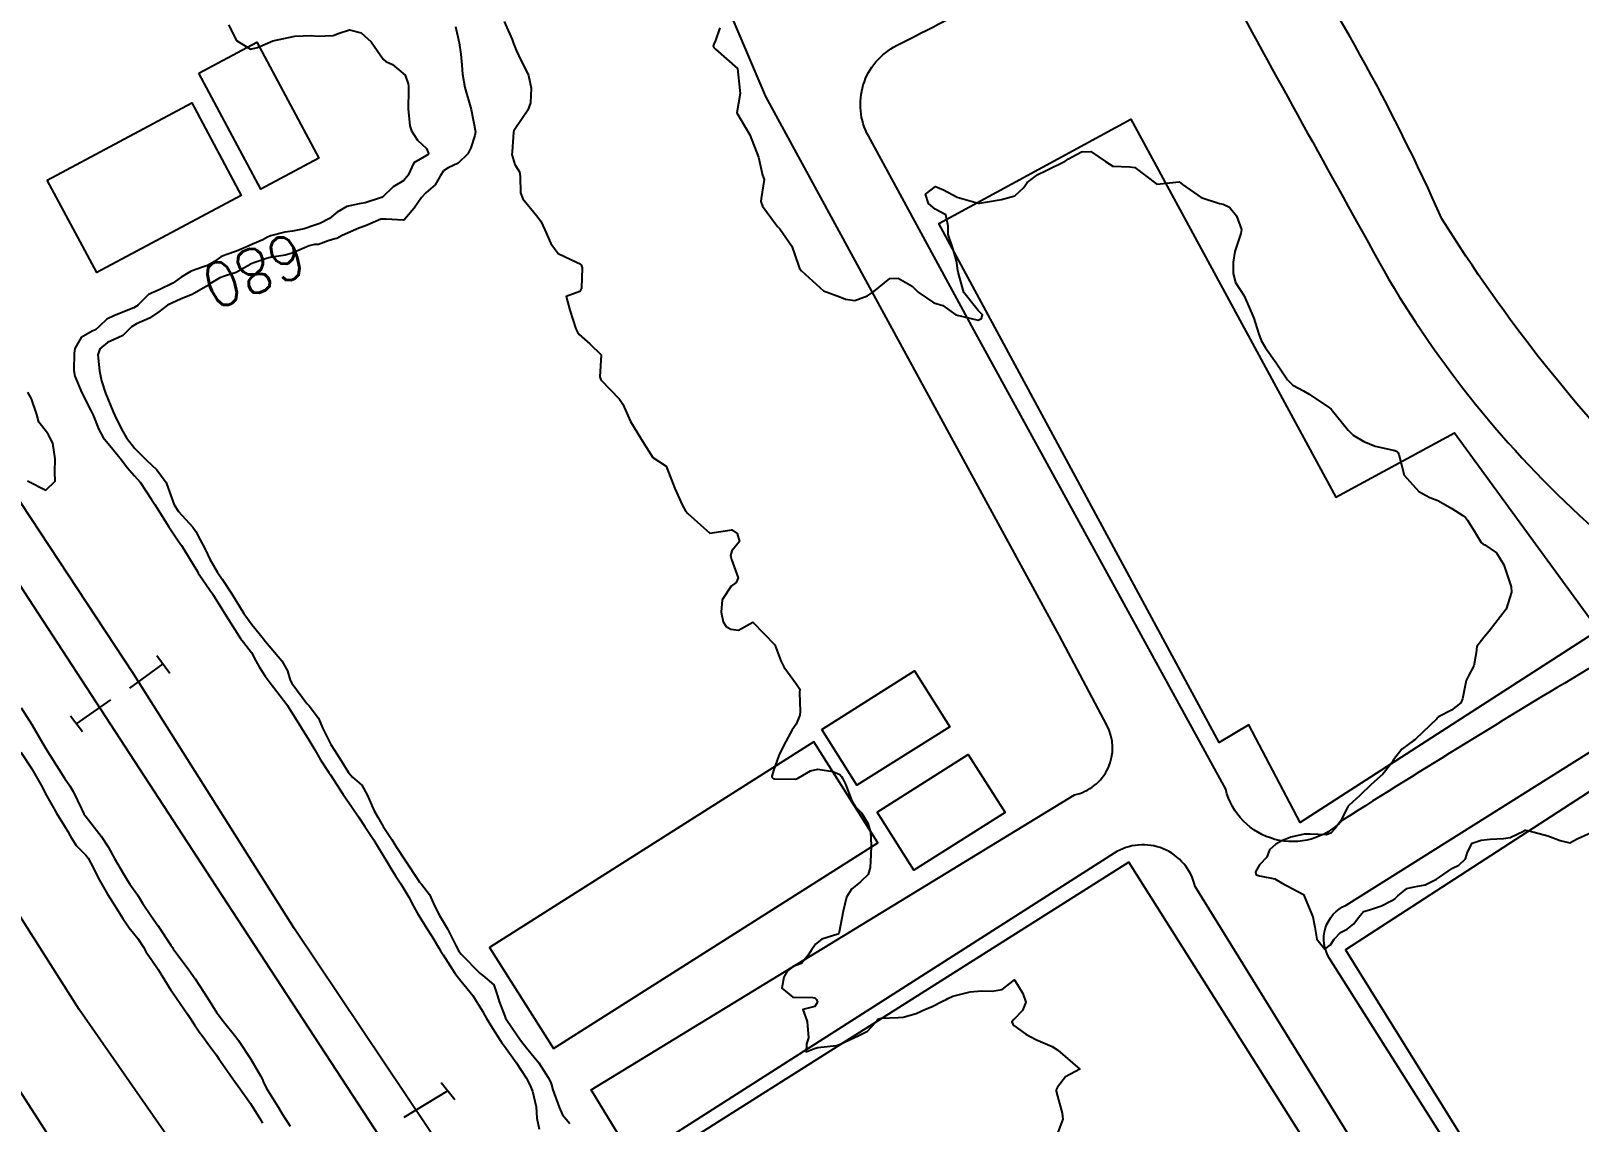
# Model space of a CAD drawing. Header units: metres. Extents: x 292545 to 299085, y 7450245 to 7463078.
# Drawn here: x 296655.1 to 296795, y 7454293.8 to 7454392.4 of the extents above; entities that cross this region are included whole.
import ezdxf
from ezdxf.enums import TextEntityAlignment as Align

# ---------------------------------------------------------------- set-up
doc = ezdxf.new("R2010")
doc.units = ezdxf.units.M
for name, color, linetype in [('Cotas', 45, 'Continuous'), ('Curvas de Nivel 1m', 11, 'Continuous'), ('Curvas de Nivel 5m', 15, 'Continuous'), ('Edificações', 30, 'Continuous'), ('Linha Férrea', 20, 'Continuous'), ('Pórtico', 62, 'Continuous'), ('Vias Primárias', 230, 'Continuous')]:
    doc.layers.add(name, color=color, linetype=linetype)
doc.styles.add('Style-STANDARD', font='STANDARD.shx')

msp = doc.modelspace()

# ---------------------------------------------------------------- linework, layer by layer
at = {"layer": 'Curvas de Nivel 1m', "flags": 128}
for points, elevation in [([(296672.99, 7454392.94), (296673.71, 7454391.52), (296674.96, 7454390.74), (296675.59, 7454390.87), (296676.97, 7454391.49), (296678.98, 7454391.91), (296680.47, 7454391.96), (296680.98, 7454391.91), (296682.43, 7454391.97), (296682.97, 7454392.16), (296683.91, 7454392.47), (296684.97, 7454392.19), (296685.87, 7454391.38), (296686.95, 7454389.82), (296687.19, 7454389.61), (296687.78, 7454389.36), (296688.93, 7454388.38), (296689.19, 7454387.61), (296689.23, 7454387.35), (296689.22, 7454387.04), (296689.2, 7454385.35), (296689.35, 7454383.81), (296689.49, 7454383.34), (296690.05, 7454382.52), (296690.86, 7454381.76), (296691.03, 7454381.32), (296690.97, 7454381.2), (296690.85, 7454381.12), (296689.71, 7454380.47), (296689.21, 7454379.34), (296688.82, 7454378.86), (296687.86, 7454378.31), (296686.89, 7454377.37), (296686.84, 7454377.34), (296686.8, 7454377.32), (296685.32, 7454376.86), (296684.79, 7454376.76), (296683.67, 7454376.53), (296682.78, 7454376), (296682.47, 7454375.73), (296682.11, 7454375.43), (296681.22, 7454374.99), (296680.77, 7454374.83), (296679.81, 7454374.5), (296678.76, 7454374.29), (296678.05, 7454374.19), (296676.76, 7454373.86), (296676.5, 7454373.74), (296676.08, 7454373.5), (296675.15, 7454373.11), (296674.75, 7454372.95), (296673.7, 7454372.48), (296672.74, 7454372.16), (296672.29, 7454371.99), (296671.7, 7454371.55), (296671.08, 7454371.2), (296670.73, 7454371.08), (296669.61, 7454370.68), (296668.71, 7454370.15), (296668.38, 7454369.91), (296667.94, 7454369.59), (296666.7, 7454369.01), (296665.74, 7454368.57), (296664.83, 7454367.63), (296664.76, 7454367.55), (296664.68, 7454367.51), (296664.43, 7454367.38), (296662.67, 7454366.67), (296661.98, 7454366.35), (296661.29, 7454365.67), (296660.95, 7454365.39), (296660.66, 7454365.25), (296659.66, 7454364.68), (296659.1, 7454363.7), (296659.05, 7454363.28), (296659.02, 7454361.7), (296659.11, 7454361.19), (296659.72, 7454359.69), (296660.57, 7454358.03), (296660.75, 7454357.68), (296661.26, 7454356.39), (296661.65, 7454355.67), (296662.53, 7454354.61), (296663.32, 7454353.65), (296663.83, 7454352.96), (296664.5, 7454352.19), (296665, 7454351.62), (296666.02, 7454350.07), (296666.32, 7454349.61), (296666.47, 7454349.38), (296667.59, 7454347.6), (296668.43, 7454346.34), (296668.74, 7454345.9), (296668.95, 7454345.58), (296669.79, 7454344.18), (296670.17, 7454343.56), (296670.25, 7454343.42), (296670.39, 7454343.21), (296671.52, 7454341.55), (296672.36, 7454340.19), (296672.76, 7454339.54), (296673.55, 7454338.31), (296674.07, 7454337.52), (296674.32, 7454337.18), (296675.04, 7454336.24), (296675.46, 7454335.5), (296675.74, 7454334.94), (296676.29, 7454334.12), (296676.75, 7454333.49), (296678.25, 7454331.54), (296678.3, 7454331.47), (296678.4, 7454331.32), (296679.55, 7454329.46), (296680.22, 7454328.37), (296680.76, 7454327.44), (296681.3, 7454326.54), (296682.03, 7454325.42), (296682.09, 7454325.33), (296682.18, 7454325.19), (296683.34, 7454323.41), (296684.15, 7454322.24), (296684.73, 7454321.39), (296685.29, 7454320.54), (296686.06, 7454319.37), (296686.11, 7454319.3), (296687.27, 7454317.36), (296687.57, 7454316.85), (296688.07, 7454316.08), (296688.55, 7454315.35), (296689.25, 7454314.14), (296689.69, 7454313.33), (296690.03, 7454312.72), (296690.88, 7454311.32), (296691.33, 7454310.63), (296692, 7454309.52), (296692.13, 7454309.3), (296692.35, 7454308.93), (296693.41, 7454307.29), (296693.96, 7454306.59), (296695.03, 7454305.27), (296695.93, 7454303.86), (296696.14, 7454303.47), (296696.25, 7454303.26), (296696.83, 7454302.33), (296697.5, 7454301.24), (296697.65, 7454301), (296697.89, 7454300.68), (296698.96, 7454299.22), (296699.86, 7454297.84), (296700.2, 7454297.21), (296700.43, 7454296.62), (296700.77, 7454295.2), (296700.81, 7454294.2), (296701.03, 7454293.2)], 681), ([(296697.86, 7454393.24), (296698.6, 7454391.6), (296698.73, 7454391.23), (296698.96, 7454390.65), (296699.41, 7454389.68), (296699.66, 7454389.22), (296700.08, 7454388.36), (296700.31, 7454387.21), (296700.24, 7454385.87), (296700.01, 7454385.21), (296698.88, 7454383.55), (296698.74, 7454383.36), (296698.72, 7454383.23), (296698.6, 7454381.47), (296698.58, 7454381.23), (296698.83, 7454380.32), (296699.25, 7454379.64), (296699.31, 7454379.22), (296699.35, 7454377.77), (296699.56, 7454377.22), (296700.78, 7454375.71), (296701.19, 7454375.2), (296701.56, 7454374.4), (296702.09, 7454373.19), (296702.74, 7454372.28), (296704.41, 7454371.49), (296704.73, 7454371.34), (296704.82, 7454371.25), (296704.86, 7454371.16), (296704.92, 7454370.97), (296704.86, 7454369.16), (296704.7, 7454368.83), (296703.47, 7454368.4), (296703.79, 7454367.17), (296704.36, 7454365.46), (296704.51, 7454365.16), (296704.65, 7454364.97), (296705.61, 7454364.11), (296706.63, 7454363.13), (296706.5, 7454361.13), (296706.61, 7454360.87), (296708.28, 7454359.11), (296708.58, 7454358.66), (296709.29, 7454357.1), (296710.53, 7454355.09), (296711.31, 7454353.86), (296712.51, 7454353.06), (296713.3, 7454351.05), (296713.98, 7454349.53), (296714.24, 7454349.04), (296714.46, 7454348.79), (296716.44, 7454347.02), (296718.45, 7454347.32), (296718.93, 7454346.99), (296719.14, 7454346.28), (296718.43, 7454345.41), (296718.32, 7454344.99), (296718.42, 7454344.63), (296719.02, 7454342.98), (296718.83, 7454342.55), (296718.39, 7454342.22), (296717.56, 7454341), (296717.46, 7454339.9), (296717.66, 7454339), (296717.93, 7454338.59), (296718.34, 7454338.35), (296719.05, 7454338.27), (296720.34, 7454338.97), (296722.32, 7454336.95), (296722.85, 7454335.49), (296723.13, 7454334.94), (296724.28, 7454333.38), (296724.57, 7454332.92), (296724.56, 7454332.62), (296724.6, 7454330.92), (296724.59, 7454330.57), (296724.24, 7454329.78), (296723.89, 7454329.26), (296723.71, 7454328.93), (296723.13, 7454327.86), (296722.67, 7454326.94), (296722.19, 7454325.58), (296722.06, 7454325.07), (296722.08, 7454324.95), (296722.18, 7454324.87), (296722.29, 7454324.84), (296724.18, 7454324.81), (296724.27, 7454324.83), (296724.47, 7454324.92), (296725.54, 7454325.56), (296726.19, 7454325.7), (296727.57, 7454325.5), (296728.19, 7454325.24), (296728.35, 7454325.04), (296728.44, 7454324.88), (296728.71, 7454324.34), (296729.28, 7454322.86), (296729.6, 7454322.31), (296730.14, 7454321.76), (296730.72, 7454320.84), (296730.96, 7454320.01), (296731.02, 7454318.84), (296730.98, 7454317.96), (296730.93, 7454316.84), (296730.74, 7454316.18), (296730.07, 7454315.52), (296729.23, 7454314.86), (296728.78, 7454314.14), (296728.5, 7454312.87), (296728.13, 7454311), (296728.09, 7454310.88), (296728.01, 7454310.81), (296726.57, 7454310.34), (296726, 7454309.89), (296725.59, 7454309.32), (296725.34, 7454308.91), (296724.73, 7454308.16), (296723.98, 7454307.89), (296723.43, 7454307.47), (296723.14, 7454306.93), (296722.95, 7454305.93), (296723.94, 7454305.12), (296725.74, 7454305.1), (296725.94, 7454305.07), (296726.09, 7454304.9), (296726.17, 7454304.67), (296725.94, 7454304.26), (296724.84, 7454304), (296725.23, 7454302.91), (296725.35, 7454301.45), (296725.19, 7454300.91), (296725.16, 7454300.19), (296725.89, 7454300.47), (296726.21, 7454300.57), (296727.89, 7454300.76), (296728.22, 7454300.88), (296729.9, 7454301.66), (296730.7, 7454302.05), (296731.41, 7454302.84), (296731.61, 7454303.14), (296731.92, 7454303.22), (296733.46, 7454303.28), (296733.92, 7454303.32), (296735.08, 7454303.64), (296735.93, 7454304.02), (296736.47, 7454304.24), (296737.47, 7454304.76), (296737.79, 7454304.92), (296737.95, 7454304.99), (296738.41, 7454305.21), (296739.95, 7454305.59), (296740.99, 7454305.68), (296741.95, 7454305.65), (296742.84, 7454305.81), (296743.96, 7454306.69), (296744.73, 7454305.45), (296745, 7454304.67), (296744.7, 7454303.9), (296743.92, 7454303.1), (296743.73, 7454302.88), (296743.8, 7454302.69), (296743.91, 7454302.55), (296745, 7454301.77), (296745.9, 7454301.3), (296747.38, 7454300.65), (296747.89, 7454300.33), (296749.87, 7454298.62), (296748.58, 7454297.91), (296747.85, 7454297), (296747.73, 7454296.76), (296747.72, 7454296.64), (296747.84, 7454296.19), (296748.27, 7454294.64), (296748.34, 7454294.1), (296747.79, 7454292.64)], 679), ([(296717.34, 7454392.65), (296716.97, 7454391.51), (296716.81, 7454391.17), (296716.76, 7454391.01), (296716.82, 7454390.87), (296716.96, 7454390.73), (296718.94, 7454388.99), (296719.16, 7454386.99), (296719.19, 7454386.72), (296718.89, 7454384.99), (296720.07, 7454382.98), (296720.84, 7454380.97), (296721.21, 7454379.35), (296721.35, 7454378.96), (296721.09, 7454377.25), (296721.05, 7454376.97), (296721.22, 7454376.54), (296722.37, 7454374.95), (296722.55, 7454374.72), (296722.77, 7454374.49), (296723.86, 7454372.93), (296724.45, 7454371.2), (296724.56, 7454370.92), (296724.72, 7454370.72), (296726.7, 7454368.9), (296728.19, 7454368.37), (296728.7, 7454368.16), (296729.53, 7454368.03), (296730.7, 7454368.45), (296731.27, 7454368.84), (296732.72, 7454370.03), (296733.47, 7454370.06), (296734.71, 7454369.32), (296735.26, 7454368.79), (296736.69, 7454367.81), (296737.49, 7454367.57), (296738.68, 7454366.75), (296740.68, 7454366.27), (296740.99, 7454366.42), (296741.08, 7454366.73), (296740.69, 7454367.13), (296739.38, 7454368.74), (296738.88, 7454370.59), (296738.86, 7454370.75), (296738.74, 7454371.62), (296738.39, 7454372.76), (296737.98, 7454373.98), (296737.96, 7454374.76), (296737.77, 7454375.76), (296736.79, 7454376.27), (296736.21, 7454376.79), (296735.94, 7454377.65), (296736.82, 7454378.33), (296737.54, 7454378.04), (296738.8, 7454377.37), (296740.69, 7454376.83), (296740.79, 7454376.83), (296742.42, 7454377.09), (296742.8, 7454377.15), (296744.01, 7454377.48), (296744.82, 7454378.24), (296744.98, 7454378.52), (296745.11, 7454378.68), (296746.08, 7454379.42), (296746.83, 7454379.77), (296748.54, 7454380.63), (296748.73, 7454380.75), (296748.85, 7454380.82), (296750.01, 7454381.46), (296750.86, 7454381.5), (296752.18, 7454380.6), (296752.84, 7454380.16), (296754.37, 7454380.1), (296754.84, 7454380.03), (296756.82, 7454378.54), (296758.83, 7454378.76), (296759.14, 7454378.51), (296760.81, 7454377.34), (296762.48, 7454376.79), (296762.8, 7454376.73), (296763.38, 7454376.46), (296764.02, 7454375.69), (296764.47, 7454374.44), (296764.41, 7454374.08), (296763.88, 7454372.45), (296763.7, 7454371.49), (296763.7, 7454370.46), (296763.92, 7454369.66), (296764.7, 7454368.44), (296765.59, 7454366.43), (296765.99, 7454365.09), (296766.24, 7454364.42), (296766.65, 7454363.77), (296767.59, 7454362.41), (296768.61, 7454360.87), (296769.1, 7454360.39), (296770.08, 7454359.86), (296770.59, 7454359.57), (296772.42, 7454358.35), (296772.58, 7454358.21), (296774.09, 7454356.33), (296774.55, 7454355.88), (296775.51, 7454355.29), (296776.54, 7454354.89), (296778.32, 7454354.49), (296778.53, 7454354.4), (296778.63, 7454354.28), (296778.68, 7454354.13), (296779.17, 7454352.27), (296780.49, 7454350.78), (296781.47, 7454350.25), (296782.2, 7454349.96), (296782.48, 7454349.82), (296783.45, 7454349.24), (296784.47, 7454348.61), (296784.69, 7454348.43), (296784.89, 7454348.2), (296785.56, 7454347.08), (296786.12, 7454346.18), (296786.28, 7454346.03), (296786.43, 7454345.96), (296787.49, 7454345.24), (296788.17, 7454344.16), (296788.23, 7454343.98), (296788.41, 7454343.45), (296788.82, 7454342.16), (296788.85, 7454341.69), (296788.36, 7454340.16), (296786.85, 7454338.18), (296786.34, 7454337.6), (296785.73, 7454336.79), (296785.67, 7454336.2), (296785.46, 7454335.04), (296785, 7454334.2), (296784.77, 7454333.72), (296784.46, 7454332.21), (296784.42, 7454332.06), (296784.27, 7454331.69), (296783.42, 7454331.05), (296782.25, 7454330.43), (296782.15, 7454330.33), (296782.07, 7454330.23), (296780.22, 7454328.45), (296780.12, 7454328.36), (296779.97, 7454328.26), (296778.96, 7454327.52), (296778.21, 7454326.54), (296778.05, 7454326.28), (296777.22, 7454325.26), (296776.17, 7454324.31), (296775.16, 7454323.32), (296774.15, 7454322.43), (296774.1, 7454322.38), (296774.08, 7454322.33), (296773.43, 7454321.05), (296772.92, 7454320.34), (296772.54, 7454319.93), (296772.12, 7454319.79), (296770.66, 7454319.84), (296770.12, 7454319.83), (296768.93, 7454319.58), (296768.12, 7454319.24), (296767.58, 7454318.94), (296767.01, 7454318.41), (296766.76, 7454317.75), (296766.09, 7454317.07), (296765.73, 7454316.43), (296765.8, 7454316.15), (296766.08, 7454316.08), (296767.47, 7454315.8), (296768.07, 7454315.45), (296770.06, 7454314.38), (296770.92, 7454312.37), (296771.09, 7454311.43), (296771.28, 7454310.36), (296772, 7454309.46), (296772.52, 7454309.83), (296772.84, 7454310.34), (296773.4, 7454310.95), (296774.02, 7454311.25), (296774.62, 7454311.74), (296775.03, 7454312.32), (296775.49, 7454312.86), (296776.04, 7454313.01), (296777.11, 7454313.36), (296778.05, 7454313.85), (296778.32, 7454314.01), (296778.59, 7454314.27), (296779.39, 7454314.94), (296780.07, 7454315.09), (296781.07, 7454315.25), (296782.08, 7454315.76), (296782.35, 7454315.95), (296782.73, 7454316.22), (296783.53, 7454316.77), (296784.09, 7454317.05), (296784.69, 7454317.61), (296784.89, 7454318.2), (296785.3, 7454319.01), (296786.12, 7454319.3), (296786.92, 7454319.38), (296788.12, 7454319.46), (296788.74, 7454319.54), (296790.01, 7454320.14), (296790.08, 7454320.19), (296790.13, 7454320.2), (296790.45, 7454320.14), (296792.13, 7454319.69), (296793.26, 7454319.25), (296794.11, 7454319.04), (296794.78, 7454319.42), (296796.12, 7454320.01)], 678), ([(296654.81, 7454351.75), (296656.48, 7454350.9), (296657.32, 7454351.72), (296657.3, 7454352.52), (296657.31, 7454353.72), (296657.11, 7454355.14), (296656.8, 7454355.73), (296656.71, 7454355.89), (296656.55, 7454356.16), (296655.86, 7454357.04), (296655.68, 7454357.74), (296655.18, 7454359.14), (296654.85, 7454359.75)], 681), ([(296654.25, 7454331.26), (296655.21, 7454329.74), (296656.22, 7454328.02), (296656.38, 7454327.73), (296656.65, 7454327.28), (296657.64, 7454325.72), (296658.17, 7454324.9), (296658.66, 7454324.2), (296658.95, 7454323.7), (296659.7, 7454322.13), (296659.92, 7454321.68), (296660, 7454321.55), (296660.13, 7454321.39), (296661.48, 7454319.67), (296662.1, 7454318.68), (296662.67, 7454317.65), (296663.48, 7454316.24), (296663.84, 7454315.64), (296664.06, 7454315.33), (296664.77, 7454314.35), (296665.21, 7454313.62), (296666.02, 7454312.4), (296666.59, 7454311.6), (296667.78, 7454309.81), (296667.92, 7454309.59), (296667.99, 7454309.48), (296669.4, 7454307.58), (296669.96, 7454306.77), (296670.75, 7454305.56), (296671.22, 7454304.83), (296671.92, 7454303.7), (296672.04, 7454303.54), (296672.52, 7454302.93), (296673.65, 7454301.52), (296673.89, 7454301.2), (296674.98, 7454299.51), (296675.86, 7454298), (296676.04, 7454297.68), (296676.11, 7454297.5), (296676.39, 7454296.94), (296677.29, 7454295.48), (296677.48, 7454295.14), (296677.81, 7454294.58), (296678.55, 7454293.46)], 682), ([(296654.21, 7454327.24), (296655.22, 7454325.74), (296656.17, 7454324.04), (296656.33, 7454323.73), (296656.55, 7454323.34), (296657.45, 7454321.72), (296658.12, 7454320.63), (296658.48, 7454320.07), (296658.69, 7454319.7), (296659.23, 7454318.82), (296660.1, 7454317.93), (296660.29, 7454317.68), (296660.53, 7454317.23), (296661.34, 7454315.67), (296662.05, 7454314.43), (296662.53, 7454313.66), (296663.44, 7454312.23), (296663.82, 7454311.64), (296664.01, 7454311.39), (296664.78, 7454310.41), (296665.3, 7454309.62), (296665.55, 7454309.18), (296665.98, 7454308.54), (296666.62, 7454307.6), (296667.78, 7454305.76), (296667.89, 7454305.59), (296667.94, 7454305.51), (296669.27, 7454303.58), (296669.91, 7454302.62), (296670.34, 7454302), (296670.65, 7454301.56), (296671.17, 7454300.83), (296671.88, 7454299.87), (296672.11, 7454299.54), (296672.67, 7454298.72), (296673.51, 7454297.52), (296673.85, 7454297.07), (296674.96, 7454295.51), (296675.81, 7454294.17), (296676.05, 7454293.74)], 683)]:
    msp.add_lwpolyline(points, dxfattribs=dict(at, elevation=elevation))
at = {"layer": 'Curvas de Nivel 5m', "elevation": 680, "flags": 128}
msp.add_lwpolyline([(296693.49, 7454392.79), (296693.8, 7454391.29), (296693.95, 7454390.29), (296694.04, 7454389.28), (296694.11, 7454388.46), (296694.33, 7454387.28), (296694.89, 7454385.27), (296695.27, 7454383.27), (296695.22, 7454382.92), (296694.86, 7454381.81), (296694.6, 7454381.27), (296693.71, 7454380.42), (296692.83, 7454380.01), (296692.4, 7454379.74), (296692.11, 7454379.31), (296691.64, 7454378.49), (296690.81, 7454377.75), (296690.41, 7454377.33), (296689.76, 7454376.37), (296688.87, 7454375.35), (296688.77, 7454375.3), (296687.19, 7454375.37), (296686.77, 7454375.38), (296686.73, 7454375.37), (296685.36, 7454374.79), (296684.76, 7454374.57), (296683.24, 7454373.9), (296682.76, 7454373.64), (296682.59, 7454373.59), (296681.99, 7454373.43), (296681.1, 7454373.09), (296680.75, 7454373.08), (296680.27, 7454372.97), (296678.74, 7454372.31), (296678.09, 7454372.13), (296676.74, 7454371.91), (296676.4, 7454371.83), (296675.43, 7454371.5), (296674.94, 7454371.3), (296674.73, 7454371.16), (296673.68, 7454370.56), (296672.71, 7454370.25), (296672.18, 7454370.07), (296671.28, 7454369.55), (296670.95, 7454369.31), (296670.7, 7454369.14), (296669.69, 7454368.58), (296668.69, 7454368.17), (296667.47, 7454367.6), (296666.68, 7454367.02), (296665.84, 7454366.45), (296664.67, 7454365.92), (296664.23, 7454365.64), (296663.42, 7454364.88), (296662.65, 7454364.52), (296662.06, 7454364.25), (296661.37, 7454363.67), (296661.18, 7454363.12), (296661.32, 7454361.67), (296661.51, 7454360.77), (296661.87, 7454359.67), (296662.57, 7454357.98), (296662.71, 7454357.66), (296663.3, 7454356.4), (296663.75, 7454355.64), (296664.53, 7454354.67), (296665.57, 7454353.62), (296666.5, 7454352.74), (296667.36, 7454351.6), (296667.83, 7454350.24), (296668.07, 7454349.59), (296668.46, 7454348.97), (296669.74, 7454347.57), (296670.04, 7454347.17), (296670.43, 7454346.42), (296670.86, 7454345.56), (296671.3, 7454344.66), (296671.94, 7454343.54), (296672.39, 7454342.88), (296673.29, 7454341.53), (296674.36, 7454339.78), (296674.46, 7454339.63), (296674.54, 7454339.52), (296675.07, 7454338.78), (296676.13, 7454337.49), (296676.21, 7454337.38), (296676.32, 7454337.25), (296677.78, 7454335.48), (296678.29, 7454334.58), (296678.56, 7454333.74), (296678.69, 7454333.46), (296680.06, 7454331.64), (296680.23, 7454331.45), (296680.25, 7454331.42), (296681.11, 7454330.31), (296681.46, 7454329.43), (296682.21, 7454327.93), (296682.56, 7454327.42), (296683.19, 7454326.42), (296683.82, 7454325.4), (296684.18, 7454324.99), (296685.03, 7454324.25), (296685.5, 7454323.38), (296686.14, 7454321.95), (296686.46, 7454321.37), (296686.96, 7454320.52), (296687.72, 7454319.35), (296688.1, 7454318.76), (296689.01, 7454317.34), (296690.07, 7454315.73), (296690.24, 7454315.5), (296690.41, 7454315.32), (296691.12, 7454314.38), (296691.61, 7454313.31), (296692.03, 7454312.48), (296692.77, 7454311.29), (296693.5, 7454309.78), (296693.77, 7454309.28), (296693.99, 7454308.99), (296695.71, 7454307.26), (296695.96, 7454307.07), (296696.93, 7454306.23), (296697.28, 7454305.24), (296697.43, 7454304.73), (296697.92, 7454303.39), (296697.99, 7454303.23), (296698.1, 7454303.05), (296699.34, 7454301.22), (296699.89, 7454300.55), (296701.01, 7454299.2), (296701.86, 7454297.85), (296702.08, 7454297.41), (296702.14, 7454297.19), (296702.28, 7454296.75), (296702.84, 7454295.17), (296703.13, 7454294.48), (296703.81, 7454293.7)], dxfattribs=at)
at = {"layer": 'Edificações'}
for points in [[(296670.3, 7454388.56), (296675.55, 7454391.36), (296681.14, 7454380.88), (296675.89, 7454378.08)], [(296656.61, 7454378.91), (296669.66, 7454385.87), (296674.11, 7454377.52), (296661.07, 7454370.56)], [(296796.71, 7454338.27), (296769.76, 7454320.9), (296765.13, 7454329.71), (296762.44, 7454328.11), (296737.13, 7454374.99), (296754.48, 7454384.4), (296773, 7454350.26), (296783.72, 7454356.08)], [(296726.55, 7454329.29), (296734.93, 7454334.58), (296738.11, 7454329.54), (296729.74, 7454324.25)], [(296702.33, 7454300.47), (296731.63, 7454319.04), (296725.85, 7454328.18), (296696.56, 7454309.61)], [(296731.55, 7454321.83), (296739.79, 7454327.04), (296743.11, 7454321.78), (296734.87, 7454316.58)], [(296754.29, 7454317.3), (296711.21, 7454290.07), (296730.46, 7454259.61), (296773.54, 7454286.83)]]:
    msp.add_lwpolyline(points, close=True, dxfattribs=at)
msp.add_lwpolyline([(296859.86, 7454249.95), (296807.25, 7454331.05), (296773.85, 7454309.38), (296810.82, 7454249.95)], dxfattribs=at)
at = {"layer": 'Linha Férrea', "linetype": 'Continuous'}
for points in [[(296609.89, 7454410.99), (296628.63, 7454382.18), (296650.56, 7454347.76), (296671.87, 7454315.12), (296691.55, 7454284.98), (296714.32, 7454249.85), (296718.57, 7454243.23), (296730.63, 7454224.26), (296741.77, 7454206.8), (296758.39, 7454181.15), (296774.9, 7454155.28), (296789.69, 7454132.19), (296801.76, 7454113.01), (296812.99, 7454095.34), (296829.77, 7454069.27), (296849.15, 7454038.21), (296869.37, 7454004.52), (296888.14, 7453970.96), (296899.21, 7453948.97), (296911.12, 7453924.01), (296921.51, 7453898.63)], [(296787.2, 7454143.7), (296769.88, 7454170.87), (296747.53, 7454204.45), (296743.36, 7454212.12), (296730.41, 7454231.94), (296718.89, 7454250.11), (296707.9, 7454266.84), (296693.05, 7454290.23), (296678.94, 7454311.29), (296664.4, 7454334.32), (296650.88, 7454354.79)]]:
    msp.add_lwpolyline(points, dxfattribs=at)
at = {"layer": 'Pórtico'}
for points in [[(296667.05, 7454335.22), (296664.03, 7454333.03)], [(296666.49, 7454335.97), (296667.67, 7454334.39)], [(296659.25, 7454329.81), (296662.35, 7454331.97)], [(296658.7, 7454330.51), (296659.79, 7454329.12)], [(296692.17, 7454297.42), (296693.42, 7454295.88)], [(296692.79, 7454296.66), (296688.82, 7454294.25)]]:
    msp.add_lwpolyline(points, dxfattribs=at)
at = {"layer": 'Vias Primárias'}
for points in [[(296871.57, 7454249.95), (296817.96, 7454333.54, 0.088476), (296802.36, 7454350.39, -0.054944), (296782.56, 7454375.4, 0.045957), (296766.51, 7454404.23, 0.434057), (296747.98, 7454407.06, -0.078131), (296731.49, 7454397.81, -0.389272), (296719.06, 7454402.88, 0.021537), (296705.73, 7454428.21, -0.520838), (296706.66, 7454429.8, -0.005632), (296727.27, 7454440.96, -0.502821), (296731.19, 7454438.69, 0.036302), (296734.01, 7454433.11, 0.034359), (296738.13, 7454434.88, -0.014698), (296731.03, 7454449.06, 0.00028), (296696.69, 7454432.79, -0.55928), (296686.13, 7454435.44, -0.023639), (296660.4, 7454490.22, -0.195932), (296651.74, 7454511.01, 0.03994), (296646.95, 7454523.02, 0.132053), (296624.24, 7454544.43, 0.152018), (296596.47, 7454546.89, 0.154302), (296585.38, 7454536.16, 0.438926)], [(296801.27, 7454249.95), (296783.88, 7454277.83, 0.310531), (296779.21, 7454279.67), (296735.36, 7454251.17), (296730.89, 7454258.65), (296773.52, 7454284.1, 0.537852), (296776.05, 7454289.57), (296760.27, 7454315.12, 0.519067), (296752.97, 7454318.12), (296709.59, 7454290.44), (296705.73, 7454296.76), (296749.37, 7454323.39, 0.499759), (296752.31, 7454329.68), (296748.02, 7454337.74), (296721.5, 7454386.47), (296716, 7454399.42)], [(296809.55, 7454249.95), (296772.42, 7454308.61, -0.460557), (296773.91, 7454313.43), (296803.73, 7454332.16, -0.40875), (296812.22, 7454330.3), (296834.6, 7454295.42), (296855.12, 7454263.64), (296863.62, 7454249.95)]]:
    msp.add_lwpolyline(points, format="xyb", dxfattribs=at)
for points in [[(296763.04, 7454323.9), (296740.29, 7454365.38), (296730.77, 7454382.89, -0.42351), (296733.31, 7454391.05, 0.020856), (296750.41, 7454400.57, -0.581779), (296763.15, 7454396.38, 0.00142), (296777.77, 7454369.93, 0.076311), (296796.31, 7454347.42, -0.511083), (296795.76, 7454334.74, 0.006695), (296773.59, 7454321.1, -0.593729)], [(296670.53, 7454273.87), (296658.05, 7454290.57), (296646.91, 7454307.83, -0.369129), (296625.83, 7454289.22, -0.144916)]]:
    msp.add_lwpolyline(points, format="xyb", close=True, dxfattribs=at)
msp.add_lwpolyline([(296702.09, 7454249.95), (296687.55, 7454265.76), (296673.83, 7454283.41), (296659.49, 7454304.01), (296646.31, 7454324.74), (296623.41, 7454359.7), (296597.5, 7454401.19)], dxfattribs=at)

# ---------------------------------------------------------------- texts
at = {"layer": 'Cotas', "style": 'Style-STANDARD'}
msp.add_text('680', height=4, rotation=201.4847, dxfattribs=at).set_placement((296675.3, 7454370.71, 680), align=Align.MIDDLE_CENTER)

doc.saveas('drawing.dxf')
